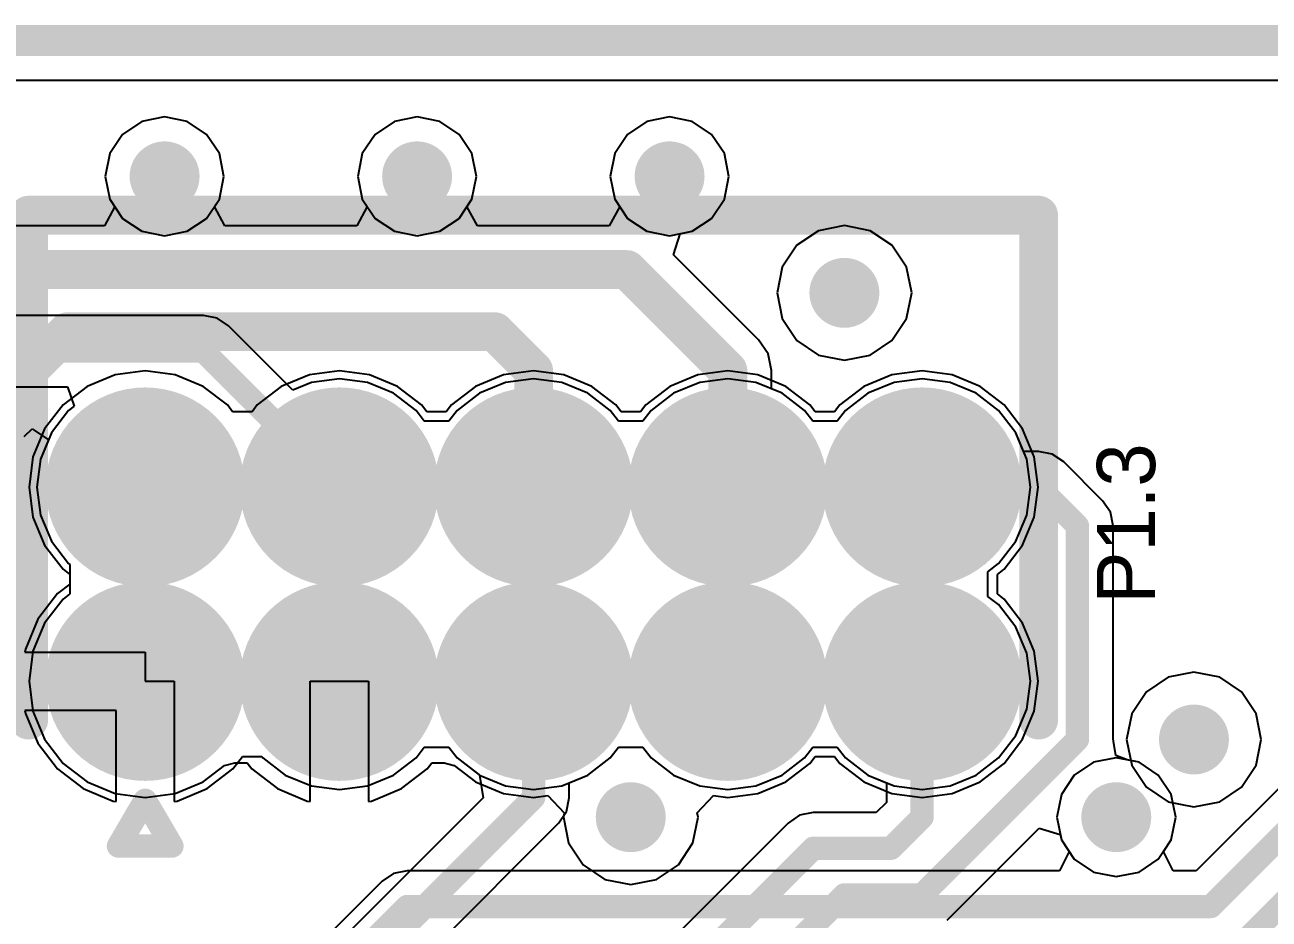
# Model space of a CAD drawing. Header units: millimetres. Extents: x 0.3 to 2.93, y 1.33 to 2.08.
# Drawn here: x 1.269 to 1.5893, y 1.8438 to 2.074 of the extents above; entities that cross this region are included whole.
import ezdxf

# ---------------------------------------------------------------- set-up
doc = ezdxf.new("R2010")
doc.units = ezdxf.units.MM
doc.header["$MEASUREMENT"] = 0
for name, color, linetype in [('BottomLayer', 5, 'Continuous'), ('BottomSolder', 6, 'Continuous'), ('Mechanical2', 216, 'Continuous'), ('MidLayer1', 16, 'Continuous'), ('MidLayer2', 76, 'Continuous'), ('MultiLayer', 9, 'Continuous'), ('PadHoleLayer', 156, 'Continuous'), ('TopLayer', 1, 'Continuous'), ('TopOverlay', 2, 'Continuous'), ('TopSolder', 216, 'Continuous'), ('ViaHoleLayer', 16, 'Continuous')]:
    doc.layers.add(name, color=color, linetype=linetype)

# ---------------------------------------------------------------- blocks, each defined once
blk = doc.blocks.new('GRPB052MWCN_RC_116')
at = {"layer": 'BottomLayer', "const_width": 0.02165}
for points in [[(-0.01083, 0.05, 1), (0.01083, 0.05, 1)], [(0.03917, 0.05, 1), (0.06083, 0.05, 1)], [(0.08917, 0.05, 1), (0.11083, 0.05, 1)], [(0.13917, 0.05, 1), (0.16083, 0.05, 1)], [(0.18917, 0.05, 1), (0.21083, 0.05, 1)], [(-0.01083, 0, 1), (0.01083, 0, 1)], [(0.03917, 0, 1), (0.06083, 0, 1)], [(0.08917, 0, 1), (0.11083, 0, 1)], [(0.13917, 0, 1), (0.16083, 0, 1)], [(0.18917, 0, 1), (0.21083, 0, 1)]]:
    blk.add_lwpolyline(points, format="xyb", close=True, dxfattribs=at)
at = {"layer": 'BottomSolder', "const_width": 0.02565}
for points in [[(-0.01283, 0.05, 1), (0.01283, 0.05, 1)], [(0.03717, 0.05, 1), (0.06283, 0.05, 1)], [(0.08717, 0.05, 1), (0.11283, 0.05, 1)], [(0.13717, 0.05, 1), (0.16283, 0.05, 1)], [(0.18717, 0.05, 1), (0.21283, 0.05, 1)], [(-0.01283, 0, 1), (0.01283, 0, 1)], [(0.03717, 0, 1), (0.06283, 0, 1)], [(0.08717, 0, 1), (0.11283, 0, 1)], [(0.13717, 0, 1), (0.16283, 0, 1)], [(0.18717, 0, 1), (0.21283, 0, 1)]]:
    blk.add_lwpolyline(points, format="xyb", close=True, dxfattribs=at)
at = {"layer": 'MidLayer1', "const_width": 0.02165}
for points in [[(-0.01083, 0.05, 1), (0.01083, 0.05, 1)], [(0.03917, 0.05, 1), (0.06083, 0.05, 1)], [(0.08917, 0.05, 1), (0.11083, 0.05, 1)], [(0.13917, 0.05, 1), (0.16083, 0.05, 1)], [(0.18917, 0.05, 1), (0.21083, 0.05, 1)], [(-0.01083, 0, 1), (0.01083, 0, 1)], [(0.03917, 0, 1), (0.06083, 0, 1)], [(0.08917, 0, 1), (0.11083, 0, 1)], [(0.13917, 0, 1), (0.16083, 0, 1)], [(0.18917, 0, 1), (0.21083, 0, 1)]]:
    blk.add_lwpolyline(points, format="xyb", close=True, dxfattribs=at)
at = {"layer": 'MidLayer2', "const_width": 0.02165}
for points in [[(-0.01083, 0.05, 1), (0.01083, 0.05, 1)], [(0.03917, 0.05, 1), (0.06083, 0.05, 1)], [(0.08917, 0.05, 1), (0.11083, 0.05, 1)], [(0.13917, 0.05, 1), (0.16083, 0.05, 1)], [(0.18917, 0.05, 1), (0.21083, 0.05, 1)], [(-0.01083, 0, 1), (0.01083, 0, 1)], [(0.03917, 0, 1), (0.06083, 0, 1)], [(0.08917, 0, 1), (0.11083, 0, 1)], [(0.13917, 0, 1), (0.16083, 0, 1)], [(0.18917, 0, 1), (0.21083, 0, 1)]]:
    blk.add_lwpolyline(points, format="xyb", close=True, dxfattribs=at)
at = {"layer": 'MultiLayer', "const_width": 0.02165}
for points in [[(-0.01083, 0.05, 1), (0.01083, 0.05, 1)], [(0.03917, 0.05, 1), (0.06083, 0.05, 1)], [(0.08917, 0.05, 1), (0.11083, 0.05, 1)], [(0.13917, 0.05, 1), (0.16083, 0.05, 1)], [(0.18917, 0.05, 1), (0.21083, 0.05, 1)], [(-0.01083, 0, 1), (0.01083, 0, 1)], [(0.03917, 0, 1), (0.06083, 0, 1)], [(0.08917, 0, 1), (0.11083, 0, 1)], [(0.13917, 0, 1), (0.16083, 0, 1)], [(0.18917, 0, 1), (0.21083, 0, 1)]]:
    blk.add_lwpolyline(points, format="xyb", close=True, dxfattribs=at)
at = {"layer": 'PadHoleLayer', "const_width": 0.01378}
for points in [[(-0.00689, 0.05, 1), (0.00689, 0.05, 1)], [(0.04311, 0.05, 1), (0.05689, 0.05, 1)], [(0.09311, 0.05, 1), (0.10689, 0.05, 1)], [(0.14311, 0.05, 1), (0.15689, 0.05, 1)], [(0.19311, 0.05, 1), (0.20689, 0.05, 1)], [(-0.00689, 0, 1), (0.00689, 0, 1)], [(0.04311, 0, 1), (0.05689, 0, 1)], [(0.09311, 0, 1), (0.10689, 0, 1)], [(0.14311, 0, 1), (0.15689, 0, 1)], [(0.19311, 0, 1), (0.20689, 0, 1)]]:
    blk.add_lwpolyline(points, format="xyb", close=True, dxfattribs=at)
at = {"layer": 'TopLayer', "const_width": 0.02165}
for points in [[(-0.01083, 0.05, 1), (0.01083, 0.05, 1)], [(0.03917, 0.05, 1), (0.06083, 0.05, 1)], [(0.08917, 0.05, 1), (0.11083, 0.05, 1)], [(0.13917, 0.05, 1), (0.16083, 0.05, 1)], [(0.18917, 0.05, 1), (0.21083, 0.05, 1)], [(-0.01083, 0, 1), (0.01083, 0, 1)], [(0.03917, 0, 1), (0.06083, 0, 1)], [(0.08917, 0, 1), (0.11083, 0, 1)], [(0.13917, 0, 1), (0.16083, 0, 1)], [(0.18917, 0, 1), (0.21083, 0, 1)]]:
    blk.add_lwpolyline(points, format="xyb", close=True, dxfattribs=at)
at = {"layer": 'TopOverlay'}
for points, const_width in [([(-0.03, 0.12), (0.23, 0.12)], 0.01), ([(-0.03, -0.01), (-0.03, 0.12)], 0.01), ([(0.23, -0.01), (0.23, 0.12)], 0.01), ([(-0.00689, -0.04244), (0, -0.03063)], 0.006), ([(0, -0.03063), (0.00689, -0.04244)], 0.006), ([(-0.00689, -0.04244), (0.00689, -0.04244)], 0.006)]:
    blk.add_lwpolyline(points, dxfattribs=dict(at, const_width=const_width))
for points, const_width in [([(-0.0325, 0.12, 1), (-0.0275, 0.12, 1)], 0.005), ([(-0.0325, 0.12, 1), (-0.0275, 0.12, 1)], 0.005), ([(0.2275, 0.12, 1), (0.2325, 0.12, 1)], 0.005), ([(0.2275, 0.12, 1), (0.2325, 0.12, 1)], 0.005), ([(-0.0325, -0.01, 1), (-0.0275, -0.01, 1)], 0.005), ([(0.2275, -0.01, 1), (0.2325, -0.01, 1)], 0.005), ([(-0.0015, -0.03063, 1), (0.0015, -0.03063, 1)], 0.003), ([(-0.0015, -0.03063, 1), (0.0015, -0.03063, 1)], 0.003), ([(-0.00839, -0.04244, 1), (-0.00539, -0.04244, 1)], 0.003), ([(-0.00839, -0.04244, 1), (-0.00539, -0.04244, 1)], 0.003), ([(0.00539, -0.04244, 1), (0.00839, -0.04244, 1)], 0.003), ([(0.00539, -0.04244, 1), (0.00839, -0.04244, 1)], 0.003)]:
    blk.add_lwpolyline(points, format="xyb", close=True, dxfattribs=dict(at, const_width=const_width))
at = {"layer": 'TopSolder', "const_width": 0.02565}
for points in [[(-0.01283, 0.05, 1), (0.01283, 0.05, 1)], [(0.03717, 0.05, 1), (0.06283, 0.05, 1)], [(0.08717, 0.05, 1), (0.11283, 0.05, 1)], [(0.13717, 0.05, 1), (0.16283, 0.05, 1)], [(0.18717, 0.05, 1), (0.21283, 0.05, 1)], [(-0.01283, 0, 1), (0.01283, 0, 1)], [(0.03717, 0, 1), (0.06283, 0, 1)], [(0.08717, 0, 1), (0.11283, 0, 1)], [(0.13717, 0, 1), (0.16283, 0, 1)], [(0.18717, 0, 1), (0.21283, 0, 1)]]:
    blk.add_lwpolyline(points, format="xyb", close=True, dxfattribs=at)

msp = doc.modelspace()

# ---------------------------------------------------------------- linework, layer by layer
at = {"layer": 'BottomLayer'}
for p, q in [((0.86766, 2.0598), (2.21, 2.0598)), ((1.305, 2.05029), (1.29915, 2.04913)), ((1.31085, 2.04913), (1.305, 2.05029)), ((1.37, 2.05029), (1.36415, 2.04913)), ((1.37585, 2.04913), (1.37, 2.05029)), ((1.435, 2.05029), (1.42915, 2.04913)), ((1.44085, 2.04913), (1.435, 2.05029)), ((1.29915, 2.04913), (1.29419, 2.04581)), ((1.31581, 2.04581), (1.31085, 2.04913)), ((1.36415, 2.04913), (1.35919, 2.04581)), ((1.38081, 2.04581), (1.37585, 2.04913)), ((1.42915, 2.04913), (1.42419, 2.04581)), ((1.44581, 2.04581), (1.44085, 2.04913)), ((1.29419, 2.04581), (1.29087, 2.04085)), ((1.31913, 2.04085), (1.31581, 2.04581)), ((1.35919, 2.04581), (1.35587, 2.04085)), ((1.38413, 2.04085), (1.38081, 2.04581)), ((1.42419, 2.04581), (1.42087, 2.04085)), ((1.44913, 2.04085), (1.44581, 2.04581)), ((1.29087, 2.04085), (1.28971, 2.035)), ((1.32029, 2.035), (1.31913, 2.04085)), ((1.35587, 2.04085), (1.35471, 2.035)), ((1.38529, 2.035), (1.38413, 2.04085)), ((1.42087, 2.04085), (1.41971, 2.035)), ((1.45029, 2.035), (1.44913, 2.04085)), ((1.28971, 2.035), (1.29087, 2.02915)), ((1.31913, 2.02915), (1.32029, 2.035)), ((1.35471, 2.035), (1.35587, 2.02915)), ((1.38413, 2.02915), (1.38529, 2.035)), ((1.41971, 2.035), (1.42087, 2.02915)), ((1.44913, 2.02915), (1.45029, 2.035)), ((1.29087, 2.02915), (1.29419, 2.02419)), ((1.31581, 2.02419), (1.31913, 2.02915)), ((1.35587, 2.02915), (1.35919, 2.02419)), ((1.38081, 2.02419), (1.38413, 2.02915)), ((1.42087, 2.02915), (1.42419, 2.02419)), ((1.44581, 2.02419), (1.44913, 2.02915)), ((1.29419, 2.02419), (1.29915, 2.02087)), ((1.31085, 2.02087), (1.31581, 2.02419)), ((1.35919, 2.02419), (1.36415, 2.02087)), ((1.37585, 2.02087), (1.38081, 2.02419)), ((1.42419, 2.02419), (1.42915, 2.02087)), ((1.44085, 2.02087), (1.44581, 2.02419)), ((1.29915, 2.02087), (1.305, 2.01971)), ((1.305, 2.01971), (1.31085, 2.02087)), ((1.36415, 2.02087), (1.37, 2.01971)), ((1.37, 2.01971), (1.37585, 2.02087)), ((1.42915, 2.02087), (1.435, 2.01971)), ((1.435, 2.01971), (1.44085, 2.02087)), ((1.315, 1.99918), (1.05682, 1.99918)), ((1.31851, 1.99848), (1.315, 1.99918)), ((1.32149, 1.99649), (1.31851, 1.99848)), ((1.33801, 1.97997), (1.32149, 1.99649)), ((1.35, 1.98289), (1.34278, 1.98194)), ((1.35722, 1.98194), (1.35, 1.98289)), ((1.4, 1.98289), (1.39278, 1.98194)), ((1.40722, 1.98194), (1.4, 1.98289)), ((1.45, 1.98289), (1.44278, 1.98194)), ((1.45722, 1.98194), (1.45, 1.98289)), ((1.5, 1.98289), (1.49278, 1.98194)), ((1.50722, 1.98194), (1.5, 1.98289)), ((1.04255, 1.98082), (1.28001, 1.98082)), ((1.28001, 1.98082), (1.28171, 1.97582)), ((1.34278, 1.98194), (1.33801, 1.97997)), ((1.36395, 1.97916), (1.35722, 1.98194)), ((1.39278, 1.98194), (1.38605, 1.97916)), ((1.41395, 1.97916), (1.40722, 1.98194)), ((1.44278, 1.98194), (1.43605, 1.97916)), ((1.46395, 1.97916), (1.45722, 1.98194)), ((1.49278, 1.98194), (1.48605, 1.97916)), ((1.51395, 1.97916), (1.50722, 1.98194)), ((1.36972, 1.97472), (1.36395, 1.97916)), ((1.38605, 1.97916), (1.38028, 1.97472)), ((1.41972, 1.97472), (1.41395, 1.97916)), ((1.43605, 1.97916), (1.43028, 1.97472)), ((1.46972, 1.97472), (1.46395, 1.97916)), ((1.48605, 1.97916), (1.48028, 1.97472)), ((1.51972, 1.97472), (1.51395, 1.97916)), ((1.28028, 1.97472), (1.27584, 1.96895)), ((1.28171, 1.97582), (1.28028, 1.97472)), ((1.37186, 1.97193), (1.36972, 1.97472)), ((1.38028, 1.97472), (1.37814, 1.97193)), ((1.42186, 1.97193), (1.41972, 1.97472)), ((1.43028, 1.97472), (1.42814, 1.97193)), ((1.47186, 1.97193), (1.46972, 1.97472)), ((1.48028, 1.97472), (1.47814, 1.97193)), ((1.52416, 1.96895), (1.51972, 1.97472)), ((1.37814, 1.97193), (1.37186, 1.97193)), ((1.42814, 1.97193), (1.42186, 1.97193)), ((1.47814, 1.97193), (1.47186, 1.97193)), ((1.27584, 1.96895), (1.27306, 1.96222)), ((1.52613, 1.96418), (1.52416, 1.96895)), ((1.53, 1.96418), (1.52613, 1.96418)), ((1.53351, 1.96348), (1.53, 1.96418)), ((1.27306, 1.96222), (1.27211, 1.955)), ((1.53649, 1.96149), (1.53351, 1.96348)), ((1.54649, 1.95149), (1.53649, 1.96149)), ((1.27211, 1.955), (1.27306, 1.94778)), ((1.54848, 1.94851), (1.54649, 1.95149)), ((1.27306, 1.94778), (1.27584, 1.94105)), ((1.54918, 1.945), (1.54848, 1.94851)), ((1.54918, 1.89017), (1.54918, 1.945)), ((1.27584, 1.94105), (1.28028, 1.93528)), ((1.28028, 1.93528), (1.28061, 1.93502)), ((1.28061, 1.93502), (1.28061, 1.93002)), ((1.28061, 1.93002), (1.27742, 1.92758)), ((1.27742, 1.92758), (1.27235, 1.92096)), ((1.27235, 1.92096), (1.26916, 1.91326)), ((1.26916, 1.91326), (1.26906, 1.9125)), ((1.26906, 1.9125), (1.3, 1.9125)), ((1.3, 1.9125), (1.3, 1.905)), ((1.3, 1.905), (1.3075, 1.905)), ((1.3075, 1.905), (1.3075, 1.87406)), ((1.2925, 1.8975), (1.26906, 1.8975)), ((1.26906, 1.8975), (1.26916, 1.89674)), ((1.26916, 1.89674), (1.27235, 1.88904)), ((1.2925, 1.87406), (1.2925, 1.8975)), ((1.54925, 1.88961), (1.54918, 1.89017)), ((1.27235, 1.88904), (1.27742, 1.88242)), ((1.36972, 1.88528), (1.37186, 1.88807)), ((1.37186, 1.88807), (1.37814, 1.88807)), ((1.37814, 1.88807), (1.38028, 1.88528)), ((1.41972, 1.88528), (1.42186, 1.88807)), ((1.42186, 1.88807), (1.42814, 1.88807)), ((1.42814, 1.88807), (1.43028, 1.88528)), ((1.46972, 1.88528), (1.47186, 1.88807)), ((1.47186, 1.88807), (1.47814, 1.88807)), ((1.47814, 1.88807), (1.48028, 1.88528)), ((1.54989, 1.88592), (1.54925, 1.88961)), ((1.32258, 1.88242), (1.32502, 1.88561)), ((1.32502, 1.88561), (1.33002, 1.88561)), ((1.33002, 1.88561), (1.33028, 1.88528)), ((1.33028, 1.88528), (1.33605, 1.88084)), ((1.36395, 1.88084), (1.36972, 1.88528)), ((1.38028, 1.88528), (1.38591, 1.88096)), ((1.41395, 1.88084), (1.41972, 1.88528)), ((1.43028, 1.88528), (1.43605, 1.88084)), ((1.46395, 1.88084), (1.46972, 1.88528)), ((1.48028, 1.88528), (1.48605, 1.88084)), ((1.55284, 1.88473), (1.54989, 1.88592)), ((1.55585, 1.88413), (1.55284, 1.88473)), ((1.56081, 1.88081), (1.55585, 1.88413)), ((1.27742, 1.88242), (1.28404, 1.87735)), ((1.31596, 1.87735), (1.32258, 1.88242)), ((1.33605, 1.88084), (1.34278, 1.87806)), ((1.35722, 1.87806), (1.36395, 1.88084)), ((1.38591, 1.88096), (1.38606, 1.88081)), ((1.38606, 1.88081), (1.38704, 1.87502)), ((1.40918, 1.87887), (1.41395, 1.88084)), ((1.43605, 1.88084), (1.44278, 1.87806)), ((1.45722, 1.87806), (1.46395, 1.88084)), ((1.48605, 1.88084), (1.49082, 1.87887)), ((1.56413, 1.87585), (1.56081, 1.88081)), ((1.28404, 1.87735), (1.29174, 1.87416)), ((1.30826, 1.87416), (1.31596, 1.87735)), ((1.34278, 1.87806), (1.35, 1.87711)), ((1.35, 1.87711), (1.35722, 1.87806)), ((1.40918, 1.875), (1.40918, 1.87887)), ((1.44278, 1.87806), (1.45, 1.87711)), ((1.45, 1.87711), (1.45722, 1.87806)), ((1.49082, 1.87887), (1.49082, 1.8738)), ((1.29174, 1.87416), (1.2925, 1.87406)), ((1.3075, 1.87406), (1.30826, 1.87416)), ((1.38704, 1.87502), (1.33851, 1.82649)), ((1.40848, 1.87149), (1.40918, 1.875)), ((1.56529, 1.87), (1.56413, 1.87585)), ((1.40649, 1.86851), (1.40848, 1.87149)), ((1.472, 1.87118), (1.46849, 1.87048)), ((1.4882, 1.87118), (1.472, 1.87118)), ((1.49082, 1.8738), (1.4882, 1.87118)), ((1.35418, 1.8162), (1.40649, 1.86851)), ((1.46551, 1.86849), (1.4162, 1.81918)), ((1.46849, 1.87048), (1.46551, 1.86849)), ((1.56413, 1.86415), (1.56529, 1.87)), ((1.50649, 1.84351), (1.53017, 1.86719)), ((1.53017, 1.86719), (1.53559, 1.86554)), ((1.53559, 1.86554), (1.53587, 1.86415)), ((1.53587, 1.86415), (1.53919, 1.85919)), ((1.56081, 1.85919), (1.56413, 1.86415)), ((1.53919, 1.85919), (1.54415, 1.85587)), ((1.55585, 1.85587), (1.56081, 1.85919)), ((1.54415, 1.85587), (1.55, 1.85471)), ((1.55, 1.85471), (1.55585, 1.85587))]:
    msp.add_line(p, q, dxfattribs=at)
for points, const_width in [([(1.3005, 2.035, 1), (1.3095, 2.035, 1)], 0.009), ([(1.3655, 2.035, 1), (1.3745, 2.035, 1)], 0.009), ([(1.4305, 2.035, 1), (1.4395, 2.035, 1)], 0.009), ([(1.4755, 2.005, 1), (1.4845, 2.005, 1)], 0.009), ([(1.3135, 1.99, 1), (1.3165, 1.99, 1)], 0.003), ([(1.3135, 1.99, 1), (1.3165, 1.99, 1)], 0.003), ([(1.3485, 1.955, 1), (1.3515, 1.955, 1)], 0.003), ([(1.4985, 1.955, 1), (1.5015, 1.955, 1)], 0.003), ([(1.5285, 1.955, 1), (1.5315, 1.955, 1)], 0.003), ([(1.5285, 1.955, 1), (1.5315, 1.955, 1)], 0.003), ([(1.5385, 1.945, 1), (1.5415, 1.945, 1)], 0.003), ([(1.5385, 1.945, 1), (1.5415, 1.945, 1)], 0.003), ([(1.3985, 1.905, 1), (1.4015, 1.905, 1)], 0.003), ([(1.4985, 1.905, 1), (1.5015, 1.905, 1)], 0.003), ([(1.5655, 1.89, 1), (1.5745, 1.89, 1)], 0.009), ([(1.5385, 1.89, 1), (1.5415, 1.89, 1)], 0.003), ([(1.5385, 1.89, 1), (1.5415, 1.89, 1)], 0.003), ([(1.3985, 1.875, 1), (1.4015, 1.875, 1)], 0.003), ([(1.3985, 1.875, 1), (1.4015, 1.875, 1)], 0.003), ([(1.4205, 1.87, 1), (1.4295, 1.87, 1)], 0.009), ([(1.5455, 1.87, 1), (1.5545, 1.87, 1)], 0.009), ([(1.4985, 1.87, 1), (1.5015, 1.87, 1)], 0.003), ([(1.4985, 1.87, 1), (1.5015, 1.87, 1)], 0.003), ([(1.4705, 1.862, 1), (1.4735, 1.862, 1)], 0.003), ([(1.4705, 1.862, 1), (1.4735, 1.862, 1)], 0.003), ([(1.4905, 1.862, 1), (1.4935, 1.862, 1)], 0.003), ([(1.4905, 1.862, 1), (1.4935, 1.862, 1)], 0.003), ([(1.4785, 1.85, 1), (1.4815, 1.85, 1)], 0.003), ([(1.4785, 1.85, 1), (1.4815, 1.85, 1)], 0.003), ([(1.4985, 1.85, 1), (1.5015, 1.85, 1)], 0.003), ([(1.4985, 1.85, 1), (1.5015, 1.85, 1)], 0.003)]:
    msp.add_lwpolyline(points, format="xyb", close=True, dxfattribs=dict(at, const_width=const_width))
at = {"layer": 'BottomLayer', "const_width": 0.006}
for points in [[(1.03875, 1.99), (1.315, 1.99)], [(1.315, 1.99), (1.35, 1.955)], [(1.5, 1.955), (1.53, 1.955)], [(1.53, 1.955), (1.54, 1.945)], [(1.54, 1.89), (1.54, 1.945)], [(1.4, 1.875), (1.4, 1.905)], [(1.5, 1.87), (1.5, 1.905)], [(1.5, 1.85), (1.54, 1.89)], [(1.345, 1.82), (1.4, 1.875)], [(1.492, 1.862), (1.5, 1.87)], [(1.42, 1.81), (1.472, 1.862)], [(1.472, 1.862), (1.492, 1.862)], [(1.4, 1.77), (1.48, 1.85)], [(1.48, 1.85), (1.5, 1.85)]]:
    msp.add_lwpolyline(points, dxfattribs=at)
at = {"layer": 'Mechanical2', "const_width": 0.008}
msp.add_lwpolyline([(0.34, 2.07), (2.89, 2.07)], dxfattribs=at)
at = {"layer": 'MidLayer1'}
for p, q in [((0.98945, 2.0598), (2.89294, 2.0598)), ((1.48, 2.02233), (1.47337, 2.02101)), ((1.48663, 2.02101), (1.48, 2.02233)), ((1.47337, 2.02101), (1.46774, 2.01726)), ((1.49226, 2.01726), (1.48663, 2.02101)), ((1.46774, 2.01726), (1.46399, 2.01163)), ((1.49601, 2.01163), (1.49226, 2.01726)), ((1.46399, 2.01163), (1.46267, 2.005)), ((1.49733, 2.005), (1.49601, 2.01163)), ((1.46267, 2.005), (1.46399, 1.99837)), ((1.49601, 1.99837), (1.49733, 2.005)), ((1.46399, 1.99837), (1.46774, 1.99274)), ((1.49226, 1.99274), (1.49601, 1.99837)), ((1.46774, 1.99274), (1.47337, 1.98899)), ((1.48663, 1.98899), (1.49226, 1.99274)), ((1.47337, 1.98899), (1.48, 1.98767)), ((1.48, 1.98767), (1.48663, 1.98899)), ((1.29226, 1.98389), (1.28505, 1.9809)), ((1.3, 1.98491), (1.29226, 1.98389)), ((1.30774, 1.98389), (1.3, 1.98491)), ((1.31495, 1.9809), (1.30774, 1.98389)), ((1.34226, 1.98389), (1.33505, 1.9809)), ((1.35, 1.98491), (1.34226, 1.98389)), ((1.35774, 1.98389), (1.35, 1.98491)), ((1.36495, 1.9809), (1.35774, 1.98389)), ((1.39226, 1.98389), (1.38505, 1.9809)), ((1.4, 1.98491), (1.39226, 1.98389)), ((1.40774, 1.98389), (1.4, 1.98491)), ((1.41495, 1.9809), (1.40774, 1.98389)), ((1.44226, 1.98389), (1.43505, 1.9809)), ((1.45, 1.98491), (1.44226, 1.98389)), ((1.45774, 1.98389), (1.45, 1.98491)), ((1.46495, 1.9809), (1.45774, 1.98389)), ((1.49226, 1.98389), (1.48505, 1.9809)), ((1.5, 1.98491), (1.49226, 1.98389)), ((1.50774, 1.98389), (1.5, 1.98491)), ((1.51495, 1.9809), (1.50774, 1.98389)), ((1.28505, 1.9809), (1.27885, 1.97615)), ((1.32115, 1.97615), (1.31495, 1.9809)), ((1.33505, 1.9809), (1.32885, 1.97615)), ((1.37115, 1.97615), (1.36495, 1.9809)), ((1.38505, 1.9809), (1.37885, 1.97615)), ((1.42115, 1.97615), (1.41495, 1.9809)), ((1.43505, 1.9809), (1.42885, 1.97615)), ((1.47115, 1.97615), (1.46495, 1.9809)), ((1.48505, 1.9809), (1.47885, 1.97615)), ((1.52115, 1.97615), (1.51495, 1.9809)), ((1.27885, 1.97615), (1.2741, 1.96995)), ((1.3225, 1.97439), (1.32115, 1.97615)), ((1.3275, 1.97439), (1.3225, 1.97439)), ((1.32885, 1.97615), (1.3275, 1.97439)), ((1.3725, 1.97439), (1.37115, 1.97615)), ((1.3775, 1.97439), (1.3725, 1.97439)), ((1.37885, 1.97615), (1.3775, 1.97439)), ((1.4225, 1.97439), (1.42115, 1.97615)), ((1.4275, 1.97439), (1.4225, 1.97439)), ((1.42885, 1.97615), (1.4275, 1.97439)), ((1.4725, 1.97439), (1.47115, 1.97615)), ((1.4775, 1.97439), (1.4725, 1.97439)), ((1.47885, 1.97615), (1.4775, 1.97439)), ((1.5259, 1.96995), (1.52115, 1.97615)), ((1.2741, 1.96995), (1.27111, 1.96274)), ((1.52889, 1.96274), (1.5259, 1.96995)), ((1.27111, 1.96274), (1.27009, 1.955)), ((1.52991, 1.955), (1.52889, 1.96274)), ((1.27009, 1.955), (1.27111, 1.94726)), ((1.52889, 1.94726), (1.52991, 1.955)), ((1.27111, 1.94726), (1.2741, 1.94005)), ((1.5259, 1.94005), (1.52889, 1.94726)), ((1.2741, 1.94005), (1.27885, 1.93385)), ((1.52115, 1.93385), (1.5259, 1.94005)), ((1.27885, 1.93385), (1.28061, 1.9325)), ((1.28061, 1.9325), (1.28061, 1.9275)), ((1.51939, 1.9325), (1.52115, 1.93385)), ((1.51939, 1.9275), (1.51939, 1.9325)), ((1.27885, 1.92615), (1.2741, 1.91995)), ((1.28061, 1.9275), (1.27885, 1.92615)), ((1.52115, 1.92615), (1.51939, 1.9275)), ((1.5259, 1.91995), (1.52115, 1.92615)), ((1.2741, 1.91995), (1.27111, 1.91274)), ((1.52889, 1.91274), (1.5259, 1.91995)), ((1.27111, 1.91274), (1.27009, 1.905)), ((1.52991, 1.905), (1.52889, 1.91274)), ((1.56337, 1.90601), (1.55774, 1.90226)), ((1.57, 1.90733), (1.56337, 1.90601)), ((1.57663, 1.90601), (1.57, 1.90733)), ((1.58226, 1.90226), (1.57663, 1.90601)), ((1.27009, 1.905), (1.27111, 1.89726)), ((1.3425, 1.87406), (1.3425, 1.905)), ((1.3425, 1.905), (1.3575, 1.905)), ((1.3575, 1.905), (1.3575, 1.87406)), ((1.52889, 1.89726), (1.52991, 1.905)), ((1.55774, 1.90226), (1.55399, 1.89663)), ((1.58601, 1.89663), (1.58226, 1.90226)), ((1.27111, 1.89726), (1.2741, 1.89005)), ((1.5259, 1.89005), (1.52889, 1.89726)), ((1.55399, 1.89663), (1.55267, 1.89)), ((1.58733, 1.89), (1.58601, 1.89663)), ((1.2741, 1.89005), (1.27885, 1.88385)), ((1.52115, 1.88385), (1.5259, 1.89005)), ((1.55267, 1.89), (1.55399, 1.88337)), ((1.58601, 1.88337), (1.58733, 1.89)), ((1.27885, 1.88385), (1.28505, 1.8791)), ((1.32044, 1.88331), (1.32304, 1.88397)), ((1.32304, 1.88397), (1.32624, 1.88397)), ((1.32624, 1.88397), (1.32742, 1.88242)), ((1.37258, 1.88242), (1.37376, 1.88397)), ((1.37376, 1.88397), (1.37696, 1.88397)), ((1.37696, 1.88397), (1.37956, 1.88331)), ((1.46495, 1.8791), (1.47115, 1.88385)), ((1.47115, 1.88385), (1.4725, 1.88561)), ((1.4725, 1.88561), (1.4775, 1.88561)), ((1.4775, 1.88561), (1.47885, 1.88385)), ((1.47885, 1.88385), (1.48505, 1.8791)), ((1.51495, 1.8791), (1.52115, 1.88385)), ((1.31495, 1.8791), (1.32044, 1.88331)), ((1.32742, 1.88242), (1.33404, 1.87735)), ((1.36596, 1.87735), (1.37258, 1.88242)), ((1.37956, 1.88331), (1.38505, 1.8791)), ((1.55399, 1.88337), (1.55774, 1.87774)), ((1.58226, 1.87774), (1.58601, 1.88337)), ((1.28505, 1.8791), (1.29226, 1.87611)), ((1.30774, 1.87611), (1.31495, 1.8791)), ((1.33404, 1.87735), (1.34174, 1.87416)), ((1.35826, 1.87416), (1.36596, 1.87735)), ((1.38505, 1.8791), (1.39226, 1.87611)), ((1.45774, 1.87611), (1.46495, 1.8791)), ((1.48505, 1.8791), (1.49226, 1.87611)), ((1.50774, 1.87611), (1.51495, 1.8791)), ((1.55774, 1.87774), (1.56337, 1.87399)), ((1.57663, 1.87399), (1.58226, 1.87774)), ((1.29226, 1.87611), (1.3, 1.87509)), ((1.3, 1.87509), (1.30774, 1.87611)), ((1.34174, 1.87416), (1.3425, 1.87406)), ((1.3575, 1.87406), (1.35826, 1.87416)), ((1.39226, 1.87611), (1.4, 1.87509)), ((1.4, 1.87509), (1.40368, 1.87557)), ((1.40368, 1.87557), (1.40788, 1.87109)), ((1.44212, 1.87109), (1.44632, 1.87557)), ((1.44632, 1.87557), (1.45, 1.87509)), ((1.45, 1.87509), (1.45774, 1.87611)), ((1.49226, 1.87611), (1.5, 1.87509)), ((1.5, 1.87509), (1.50774, 1.87611)), ((1.56337, 1.87399), (1.57, 1.87267)), ((1.57, 1.87267), (1.57663, 1.87399)), ((1.40788, 1.87109), (1.40767, 1.87)), ((1.44233, 1.87), (1.44212, 1.87109)), ((1.40767, 1.87), (1.40899, 1.86337)), ((1.44101, 1.86337), (1.44233, 1.87)), ((1.40899, 1.86337), (1.41274, 1.85774)), ((1.43726, 1.85774), (1.44101, 1.86337)), ((1.41274, 1.85774), (1.41837, 1.85399)), ((1.43163, 1.85399), (1.43726, 1.85774)), ((1.41837, 1.85399), (1.425, 1.85267)), ((1.425, 1.85267), (1.43163, 1.85399))]:
    msp.add_line(p, q, dxfattribs=at)
at = {"layer": 'MidLayer1', "const_width": 0.009}
for points in [[(1.3005, 2.035, 1), (1.3095, 2.035, 1)], [(1.3655, 2.035, 1), (1.3745, 2.035, 1)], [(1.4305, 2.035, 1), (1.4395, 2.035, 1)], [(1.4755, 2.005, 1), (1.4845, 2.005, 1)], [(1.5655, 1.89, 1), (1.5745, 1.89, 1)], [(1.4205, 1.87, 1), (1.4295, 1.87, 1)], [(1.5455, 1.87, 1), (1.5545, 1.87, 1)]]:
    msp.add_lwpolyline(points, format="xyb", close=True, dxfattribs=at)
at = {"layer": 'MidLayer2'}
for p, q in [((0.98945, 2.0598), (2.89294, 2.0598)), ((1.48, 2.02233), (1.47337, 2.02101)), ((1.48663, 2.02101), (1.48, 2.02233)), ((1.47337, 2.02101), (1.46774, 2.01726)), ((1.49226, 2.01726), (1.48663, 2.02101)), ((1.46774, 2.01726), (1.46399, 2.01163)), ((1.49601, 2.01163), (1.49226, 2.01726)), ((1.46399, 2.01163), (1.46267, 2.005)), ((1.49733, 2.005), (1.49601, 2.01163)), ((1.46267, 2.005), (1.46399, 1.99837)), ((1.49601, 1.99837), (1.49733, 2.005)), ((1.46399, 1.99837), (1.46774, 1.99274)), ((1.49226, 1.99274), (1.49601, 1.99837)), ((1.46774, 1.99274), (1.47337, 1.98899)), ((1.48663, 1.98899), (1.49226, 1.99274)), ((1.47337, 1.98899), (1.48, 1.98767)), ((1.48, 1.98767), (1.48663, 1.98899)), ((1.29226, 1.98389), (1.28505, 1.9809)), ((1.3, 1.98491), (1.29226, 1.98389)), ((1.30774, 1.98389), (1.3, 1.98491)), ((1.31495, 1.9809), (1.30774, 1.98389)), ((1.34226, 1.98389), (1.33505, 1.9809)), ((1.35, 1.98491), (1.34226, 1.98389)), ((1.35774, 1.98389), (1.35, 1.98491)), ((1.36495, 1.9809), (1.35774, 1.98389)), ((1.39226, 1.98389), (1.38505, 1.9809)), ((1.4, 1.98491), (1.39226, 1.98389)), ((1.40774, 1.98389), (1.4, 1.98491)), ((1.41495, 1.9809), (1.40774, 1.98389)), ((1.44226, 1.98389), (1.43505, 1.9809)), ((1.45, 1.98491), (1.44226, 1.98389)), ((1.45774, 1.98389), (1.45, 1.98491)), ((1.46495, 1.9809), (1.45774, 1.98389)), ((1.49226, 1.98389), (1.48505, 1.9809)), ((1.5, 1.98491), (1.49226, 1.98389)), ((1.50774, 1.98389), (1.5, 1.98491)), ((1.51495, 1.9809), (1.50774, 1.98389)), ((1.28505, 1.9809), (1.27885, 1.97615)), ((1.32115, 1.97615), (1.31495, 1.9809)), ((1.33505, 1.9809), (1.32885, 1.97615)), ((1.37115, 1.97615), (1.36495, 1.9809)), ((1.38505, 1.9809), (1.37885, 1.97615)), ((1.42115, 1.97615), (1.41495, 1.9809)), ((1.43505, 1.9809), (1.42885, 1.97615)), ((1.47115, 1.97615), (1.46495, 1.9809)), ((1.48505, 1.9809), (1.47885, 1.97615)), ((1.52115, 1.97615), (1.51495, 1.9809)), ((1.27885, 1.97615), (1.2741, 1.96995)), ((1.3225, 1.97439), (1.32115, 1.97615)), ((1.3275, 1.97439), (1.3225, 1.97439)), ((1.32885, 1.97615), (1.3275, 1.97439)), ((1.3725, 1.97439), (1.37115, 1.97615)), ((1.3775, 1.97439), (1.3725, 1.97439)), ((1.37885, 1.97615), (1.3775, 1.97439)), ((1.4225, 1.97439), (1.42115, 1.97615)), ((1.4275, 1.97439), (1.4225, 1.97439)), ((1.42885, 1.97615), (1.4275, 1.97439)), ((1.4725, 1.97439), (1.47115, 1.97615)), ((1.4775, 1.97439), (1.4725, 1.97439)), ((1.47885, 1.97615), (1.4775, 1.97439)), ((1.5259, 1.96995), (1.52115, 1.97615)), ((1.2741, 1.96995), (1.27111, 1.96274)), ((1.52889, 1.96274), (1.5259, 1.96995)), ((1.27111, 1.96274), (1.27009, 1.955)), ((1.52991, 1.955), (1.52889, 1.96274)), ((1.27009, 1.955), (1.27111, 1.94726)), ((1.52889, 1.94726), (1.52991, 1.955)), ((1.27111, 1.94726), (1.2741, 1.94005)), ((1.5259, 1.94005), (1.52889, 1.94726)), ((1.2741, 1.94005), (1.27885, 1.93385)), ((1.52115, 1.93385), (1.5259, 1.94005)), ((1.27885, 1.93385), (1.28061, 1.9325)), ((1.28061, 1.9325), (1.28061, 1.9275)), ((1.51939, 1.9325), (1.52115, 1.93385)), ((1.51939, 1.9275), (1.51939, 1.9325)), ((1.27885, 1.92615), (1.2741, 1.91995)), ((1.28061, 1.9275), (1.27885, 1.92615)), ((1.52115, 1.92615), (1.51939, 1.9275)), ((1.5259, 1.91995), (1.52115, 1.92615)), ((1.2741, 1.91995), (1.27111, 1.91274)), ((1.52889, 1.91274), (1.5259, 1.91995)), ((1.27111, 1.91274), (1.27009, 1.905)), ((1.52991, 1.905), (1.52889, 1.91274)), ((1.56337, 1.90601), (1.55774, 1.90226)), ((1.57, 1.90733), (1.56337, 1.90601)), ((1.57663, 1.90601), (1.57, 1.90733)), ((1.58226, 1.90226), (1.57663, 1.90601)), ((1.27009, 1.905), (1.27111, 1.89726)), ((1.3425, 1.87406), (1.3425, 1.905)), ((1.3425, 1.905), (1.3575, 1.905)), ((1.3575, 1.905), (1.3575, 1.87406)), ((1.52889, 1.89726), (1.52991, 1.905)), ((1.55774, 1.90226), (1.55399, 1.89663)), ((1.58601, 1.89663), (1.58226, 1.90226)), ((1.27111, 1.89726), (1.2741, 1.89005)), ((1.5259, 1.89005), (1.52889, 1.89726)), ((1.55399, 1.89663), (1.55267, 1.89)), ((1.58733, 1.89), (1.58601, 1.89663)), ((1.2741, 1.89005), (1.27885, 1.88385)), ((1.52115, 1.88385), (1.5259, 1.89005)), ((1.55267, 1.89), (1.55399, 1.88337)), ((1.58601, 1.88337), (1.58733, 1.89)), ((1.27885, 1.88385), (1.28505, 1.8791)), ((1.32044, 1.88331), (1.32304, 1.88397)), ((1.32304, 1.88397), (1.32624, 1.88397)), ((1.32624, 1.88397), (1.32742, 1.88242)), ((1.37258, 1.88242), (1.37376, 1.88397)), ((1.37376, 1.88397), (1.37696, 1.88397)), ((1.37696, 1.88397), (1.37956, 1.88331)), ((1.46495, 1.8791), (1.47115, 1.88385)), ((1.47115, 1.88385), (1.4725, 1.88561)), ((1.4725, 1.88561), (1.4775, 1.88561)), ((1.4775, 1.88561), (1.47885, 1.88385)), ((1.47885, 1.88385), (1.48505, 1.8791)), ((1.51495, 1.8791), (1.52115, 1.88385)), ((1.31495, 1.8791), (1.32044, 1.88331)), ((1.32742, 1.88242), (1.33404, 1.87735)), ((1.36596, 1.87735), (1.37258, 1.88242)), ((1.37956, 1.88331), (1.38505, 1.8791)), ((1.55399, 1.88337), (1.55774, 1.87774)), ((1.58226, 1.87774), (1.58601, 1.88337)), ((1.28505, 1.8791), (1.29226, 1.87611)), ((1.30774, 1.87611), (1.31495, 1.8791)), ((1.33404, 1.87735), (1.34174, 1.87416)), ((1.35826, 1.87416), (1.36596, 1.87735)), ((1.38505, 1.8791), (1.39226, 1.87611)), ((1.45774, 1.87611), (1.46495, 1.8791)), ((1.48505, 1.8791), (1.49226, 1.87611)), ((1.50774, 1.87611), (1.51495, 1.8791)), ((1.55774, 1.87774), (1.56337, 1.87399)), ((1.57663, 1.87399), (1.58226, 1.87774)), ((1.29226, 1.87611), (1.3, 1.87509)), ((1.3, 1.87509), (1.30774, 1.87611)), ((1.34174, 1.87416), (1.3425, 1.87406)), ((1.3575, 1.87406), (1.35826, 1.87416)), ((1.39226, 1.87611), (1.4, 1.87509)), ((1.4, 1.87509), (1.40368, 1.87557)), ((1.40368, 1.87557), (1.40788, 1.87109)), ((1.44212, 1.87109), (1.44632, 1.87557)), ((1.44632, 1.87557), (1.45, 1.87509)), ((1.45, 1.87509), (1.45774, 1.87611)), ((1.49226, 1.87611), (1.5, 1.87509)), ((1.5, 1.87509), (1.50774, 1.87611)), ((1.56337, 1.87399), (1.57, 1.87267)), ((1.57, 1.87267), (1.57663, 1.87399)), ((1.40788, 1.87109), (1.40767, 1.87)), ((1.44233, 1.87), (1.44212, 1.87109)), ((1.40767, 1.87), (1.40899, 1.86337)), ((1.44101, 1.86337), (1.44233, 1.87)), ((1.40899, 1.86337), (1.41274, 1.85774)), ((1.43726, 1.85774), (1.44101, 1.86337)), ((1.41274, 1.85774), (1.41837, 1.85399)), ((1.43163, 1.85399), (1.43726, 1.85774)), ((1.41837, 1.85399), (1.425, 1.85267)), ((1.425, 1.85267), (1.43163, 1.85399))]:
    msp.add_line(p, q, dxfattribs=at)
at = {"layer": 'MidLayer2', "const_width": 0.009}
for points in [[(1.3005, 2.035, 1), (1.3095, 2.035, 1)], [(1.3655, 2.035, 1), (1.3745, 2.035, 1)], [(1.4305, 2.035, 1), (1.4395, 2.035, 1)], [(1.4755, 2.005, 1), (1.4845, 2.005, 1)], [(1.5655, 1.89, 1), (1.5745, 1.89, 1)], [(1.4205, 1.87, 1), (1.4295, 1.87, 1)], [(1.5455, 1.87, 1), (1.5545, 1.87, 1)]]:
    msp.add_lwpolyline(points, format="xyb", close=True, dxfattribs=at)
at = {"layer": 'MultiLayer', "const_width": 0.009}
for points in [[(1.3005, 2.035, 1), (1.3095, 2.035, 1)], [(1.3655, 2.035, 1), (1.3745, 2.035, 1)], [(1.4305, 2.035, 1), (1.4395, 2.035, 1)], [(1.4755, 2.005, 1), (1.4845, 2.005, 1)], [(1.5655, 1.89, 1), (1.5745, 1.89, 1)], [(1.4205, 1.87, 1), (1.4295, 1.87, 1)], [(1.5455, 1.87, 1), (1.5545, 1.87, 1)]]:
    msp.add_lwpolyline(points, format="xyb", close=True, dxfattribs=at)
at = {"layer": 'TopLayer'}
for p, q in [((0.94953, 2.0598), (2.25796, 2.0598)), ((1.305, 2.05029), (1.29915, 2.04913)), ((1.31085, 2.04913), (1.305, 2.05029)), ((1.37, 2.05029), (1.36415, 2.04913)), ((1.37585, 2.04913), (1.37, 2.05029)), ((1.435, 2.05029), (1.42915, 2.04913)), ((1.44085, 2.04913), (1.435, 2.05029)), ((1.29915, 2.04913), (1.29419, 2.04581)), ((1.31581, 2.04581), (1.31085, 2.04913)), ((1.36415, 2.04913), (1.35919, 2.04581)), ((1.38081, 2.04581), (1.37585, 2.04913)), ((1.42915, 2.04913), (1.42419, 2.04581)), ((1.44581, 2.04581), (1.44085, 2.04913)), ((1.29419, 2.04581), (1.29087, 2.04085)), ((1.31913, 2.04085), (1.31581, 2.04581)), ((1.35919, 2.04581), (1.35587, 2.04085)), ((1.38413, 2.04085), (1.38081, 2.04581)), ((1.42419, 2.04581), (1.42087, 2.04085)), ((1.44913, 2.04085), (1.44581, 2.04581)), ((1.29087, 2.04085), (1.28971, 2.035)), ((1.32029, 2.035), (1.31913, 2.04085)), ((1.35587, 2.04085), (1.35471, 2.035)), ((1.38529, 2.035), (1.38413, 2.04085)), ((1.42087, 2.04085), (1.41971, 2.035)), ((1.45029, 2.035), (1.44913, 2.04085)), ((1.28971, 2.035), (1.29087, 2.02915)), ((1.31913, 2.02915), (1.32029, 2.035)), ((1.35471, 2.035), (1.35587, 2.02915)), ((1.38413, 2.02915), (1.38529, 2.035)), ((1.41971, 2.035), (1.42087, 2.02915)), ((1.44913, 2.02915), (1.45029, 2.035)), ((1.29087, 2.02915), (1.29216, 2.02722)), ((1.31784, 2.02722), (1.31913, 2.02915)), ((1.35587, 2.02915), (1.35716, 2.02722)), ((1.38284, 2.02722), (1.38413, 2.02915)), ((1.42087, 2.02915), (1.42216, 2.02722)), ((1.44581, 2.02419), (1.44913, 2.02915)), ((1.29216, 2.02722), (1.28949, 2.02222)), ((1.32051, 2.02222), (1.31784, 2.02722)), ((1.35716, 2.02722), (1.35449, 2.02222)), ((1.38551, 2.02222), (1.38284, 2.02722)), ((1.42216, 2.02722), (1.41949, 2.02222)), ((1.28949, 2.02222), (1.25781, 2.02222)), ((1.35449, 2.02222), (1.32051, 2.02222)), ((1.41949, 2.02222), (1.38551, 2.02222)), ((1.44085, 2.02087), (1.44581, 2.02419)), ((1.43605, 2.01482), (1.43769, 2.02024)), ((1.43769, 2.02024), (1.44085, 2.02087)), ((1.45793, 1.99293), (1.43605, 2.01482)), ((1.46036, 1.98929), (1.45793, 1.99293)), ((1.45793, 1.99293), (1.45793, 1.99293)), ((1.46122, 1.985), (1.46036, 1.98929)), ((1.46122, 1.98029), (1.46122, 1.985)), ((1.46122, 1.985), (1.46122, 1.985)), ((1.5, 1.98289), (1.49278, 1.98194)), ((1.50722, 1.98194), (1.5, 1.98289)), ((1.46395, 1.97916), (1.46122, 1.98029)), ((1.49278, 1.98194), (1.48605, 1.97916)), ((1.51395, 1.97916), (1.50722, 1.98194)), ((1.46972, 1.97472), (1.46395, 1.97916)), ((1.48605, 1.97916), (1.48028, 1.97472)), ((1.51972, 1.97472), (1.51395, 1.97916)), ((1.47186, 1.97193), (1.46972, 1.97472)), ((1.48028, 1.97472), (1.47814, 1.97193)), ((1.52416, 1.96895), (1.51972, 1.97472)), ((1.26888, 1.96802), (1.27087, 1.97001)), ((1.27087, 1.97001), (1.27511, 1.96718)), ((1.47814, 1.97193), (1.47186, 1.97193)), ((1.27511, 1.96718), (1.27306, 1.96222)), ((1.52694, 1.96222), (1.52416, 1.96895)), ((1.27306, 1.96222), (1.27211, 1.955)), ((1.52789, 1.955), (1.52694, 1.96222)), ((1.67288, 1.95849), (1.57057, 1.85618)), ((1.27211, 1.955), (1.27306, 1.94778)), ((1.52694, 1.94778), (1.52789, 1.955)), ((1.27306, 1.94778), (1.27584, 1.94105)), ((1.52416, 1.94105), (1.52694, 1.94778)), ((1.27584, 1.94105), (1.28028, 1.93528)), ((1.51972, 1.93528), (1.52416, 1.94105)), ((1.28028, 1.93528), (1.28061, 1.93502)), ((1.28061, 1.93502), (1.28061, 1.93002)), ((1.51693, 1.93314), (1.51972, 1.93528)), ((1.51693, 1.92686), (1.51693, 1.93314)), ((1.28061, 1.93002), (1.27742, 1.92758)), ((1.27742, 1.92758), (1.27235, 1.92096)), ((1.51972, 1.92472), (1.51693, 1.92686)), ((1.52416, 1.91895), (1.51972, 1.92472)), ((1.27235, 1.92096), (1.26916, 1.91326)), ((1.52694, 1.91222), (1.52416, 1.91895)), ((1.26916, 1.91326), (1.26906, 1.9125)), ((1.26906, 1.9125), (1.3, 1.9125)), ((1.3, 1.9125), (1.3, 1.905)), ((1.52789, 1.905), (1.52694, 1.91222)), ((1.3, 1.905), (1.3075, 1.905)), ((1.3075, 1.905), (1.3075, 1.87406)), ((1.52694, 1.89778), (1.52789, 1.905)), ((1.2925, 1.8975), (1.26906, 1.8975)), ((1.26906, 1.8975), (1.26916, 1.89674)), ((1.26916, 1.89674), (1.27235, 1.88904)), ((1.2925, 1.87406), (1.2925, 1.8975)), ((1.52416, 1.89105), (1.52694, 1.89778)), ((1.51972, 1.88528), (1.52416, 1.89105)), ((1.27235, 1.88904), (1.27742, 1.88242)), ((1.36972, 1.88528), (1.37186, 1.88807)), ((1.37186, 1.88807), (1.37814, 1.88807)), ((1.37814, 1.88807), (1.38028, 1.88528)), ((1.41972, 1.88528), (1.42186, 1.88807)), ((1.42186, 1.88807), (1.42814, 1.88807)), ((1.42814, 1.88807), (1.43028, 1.88528)), ((1.46972, 1.88528), (1.47186, 1.88807)), ((1.47186, 1.88807), (1.47814, 1.88807)), ((1.47814, 1.88807), (1.48028, 1.88528)), ((1.32258, 1.88242), (1.32502, 1.88561)), ((1.32502, 1.88561), (1.33002, 1.88561)), ((1.33002, 1.88561), (1.33028, 1.88528)), ((1.33028, 1.88528), (1.33605, 1.88084)), ((1.36395, 1.88084), (1.36972, 1.88528)), ((1.38028, 1.88528), (1.38605, 1.88084)), ((1.41395, 1.88084), (1.41972, 1.88528)), ((1.43028, 1.88528), (1.43605, 1.88084)), ((1.46395, 1.88084), (1.46972, 1.88528)), ((1.48028, 1.88528), (1.48605, 1.88084)), ((1.51395, 1.88084), (1.51972, 1.88528)), ((1.54415, 1.88413), (1.53919, 1.88081)), ((1.55, 1.88529), (1.54415, 1.88413)), ((1.55585, 1.88413), (1.55, 1.88529)), ((1.56081, 1.88081), (1.55585, 1.88413)), ((1.27742, 1.88242), (1.28404, 1.87735)), ((1.31596, 1.87735), (1.32258, 1.88242)), ((1.33605, 1.88084), (1.34278, 1.87806)), ((1.35722, 1.87806), (1.36395, 1.88084)), ((1.38605, 1.88084), (1.39278, 1.87806)), ((1.40722, 1.87806), (1.41395, 1.88084)), ((1.43605, 1.88084), (1.44278, 1.87806)), ((1.45722, 1.87806), (1.46395, 1.88084)), ((1.48605, 1.88084), (1.49278, 1.87806)), ((1.50722, 1.87806), (1.51395, 1.88084)), ((1.53919, 1.88081), (1.53587, 1.87585)), ((1.56413, 1.87585), (1.56081, 1.88081)), ((1.28404, 1.87735), (1.29174, 1.87416)), ((1.30826, 1.87416), (1.31596, 1.87735)), ((1.34278, 1.87806), (1.35, 1.87711)), ((1.35, 1.87711), (1.35722, 1.87806)), ((1.39278, 1.87806), (1.4, 1.87711)), ((1.4, 1.87711), (1.40722, 1.87806)), ((1.44278, 1.87806), (1.45, 1.87711)), ((1.45, 1.87711), (1.45722, 1.87806)), ((1.49278, 1.87806), (1.5, 1.87711)), ((1.5, 1.87711), (1.50722, 1.87806)), ((1.29174, 1.87416), (1.2925, 1.87406)), ((1.3075, 1.87406), (1.30826, 1.87416)), ((1.53587, 1.87585), (1.53471, 1.87)), ((1.56529, 1.87), (1.56413, 1.87585)), ((1.53471, 1.87), (1.53587, 1.86415)), ((1.56413, 1.86415), (1.56529, 1.87)), ((1.53786, 1.86118), (1.53537, 1.85618)), ((1.53587, 1.86415), (1.53786, 1.86118)), ((1.56214, 1.86118), (1.56413, 1.86415)), ((1.56463, 1.85618), (1.56214, 1.86118)), ((1.36394, 1.85548), (1.36097, 1.85349)), ((1.36746, 1.85618), (1.36394, 1.85548)), ((1.53537, 1.85618), (1.36746, 1.85618)), ((1.57057, 1.85618), (1.56463, 1.85618)), ((1.36097, 1.85349), (1.25403, 1.74655))]:
    msp.add_line(p, q, dxfattribs=at)
for points, const_width in [([(1.3005, 2.035, 1), (1.3095, 2.035, 1)], 0.009), ([(1.3655, 2.035, 1), (1.3745, 2.035, 1)], 0.009), ([(1.4305, 2.035, 1), (1.4395, 2.035, 1)], 0.009), ([(1.4215, 2.011, 1), (1.4265, 2.011, 1)], 0.005), ([(1.4215, 2.011, 1), (1.4265, 2.011, 1)], 0.005), ([(1.4755, 2.005, 1), (1.4845, 2.005, 1)], 0.009), ([(1.2775, 1.995, 1), (1.2825, 1.995, 1)], 0.005), ([(1.2775, 1.995, 1), (1.2825, 1.995, 1)], 0.005), ([(1.3875, 1.995, 1), (1.3925, 1.995, 1)], 0.005), ([(1.3875, 1.995, 1), (1.3925, 1.995, 1)], 0.005), ([(1.3975, 1.985, 1), (1.4025, 1.985, 1)], 0.005), ([(1.3975, 1.985, 1), (1.4025, 1.985, 1)], 0.005), ([(1.4475, 1.985, 1), (1.4525, 1.985, 1)], 0.005), ([(1.4475, 1.985, 1), (1.4525, 1.985, 1)], 0.005), ([(1.3975, 1.955, 1), (1.4025, 1.955, 1)], 0.005), ([(1.4475, 1.955, 1), (1.4525, 1.955, 1)], 0.005), ([(1.5655, 1.89, 1), (1.5745, 1.89, 1)], 0.009), ([(1.4205, 1.87, 1), (1.4295, 1.87, 1)], 0.009), ([(1.5455, 1.87, 1), (1.5545, 1.87, 1)], 0.009), ([(1.36596, 1.847, 1), (1.36896, 1.847, 1)], 0.003), ([(1.36596, 1.847, 1), (1.36896, 1.847, 1)], 0.003), ([(1.57287, 1.847, 1), (1.57587, 1.847, 1)], 0.003), ([(1.57287, 1.847, 1), (1.57587, 1.847, 1)], 0.003)]:
    msp.add_lwpolyline(points, format="xyb", close=True, dxfattribs=dict(at, const_width=const_width))
for points, const_width in [([(1.24403, 2.011), (1.424, 2.011)], 0.01), ([(1.424, 2.011), (1.45, 1.985)], 0.01), ([(1.26095, 1.97595), (1.28, 1.995)], 0.01), ([(1.28, 1.995), (1.39, 1.995)], 0.01), ([(1.39, 1.995), (1.4, 1.985)], 0.01), ([(1.4, 1.955), (1.4, 1.985)], 0.01), ([(1.45, 1.955), (1.45, 1.985)], 0.01), ([(1.57437, 1.847), (1.67937, 1.952)], 0.006), ([(1.58, 1.835), (1.685, 1.94)], 0.006), ([(1.22546, 1.705), (1.36746, 1.847)], 0.006), ([(1.36746, 1.847), (1.57437, 1.847)], 0.006)]:
    msp.add_lwpolyline(points, dxfattribs=dict(at, const_width=const_width))
at = {"layer": 'ViaHoleLayer', "const_width": 0.004}
for points in [[(1.303, 2.035, 1), (1.307, 2.035, 1)], [(1.368, 2.035, 1), (1.372, 2.035, 1)], [(1.433, 2.035, 1), (1.437, 2.035, 1)], [(1.478, 2.005, 1), (1.482, 2.005, 1)], [(1.568, 1.89, 1), (1.572, 1.89, 1)], [(1.423, 1.87, 1), (1.427, 1.87, 1)], [(1.548, 1.87, 1), (1.552, 1.87, 1)]]:
    msp.add_lwpolyline(points, format="xyb", close=True, dxfattribs=at)

# ---------------------------------------------------------------- block references
at = {"rotation": 360}
msp.add_blockref('GRPB052MWCN_RC_116', (1.3, 1.905), dxfattribs=at)

# ---------------------------------------------------------------- texts
at = {"layer": 'TopOverlay'}
msp.add_text('P1.3', height=0.015, rotation=90, dxfattribs=at).set_placement((1.56, 1.925))

doc.saveas('drawing.dxf')
